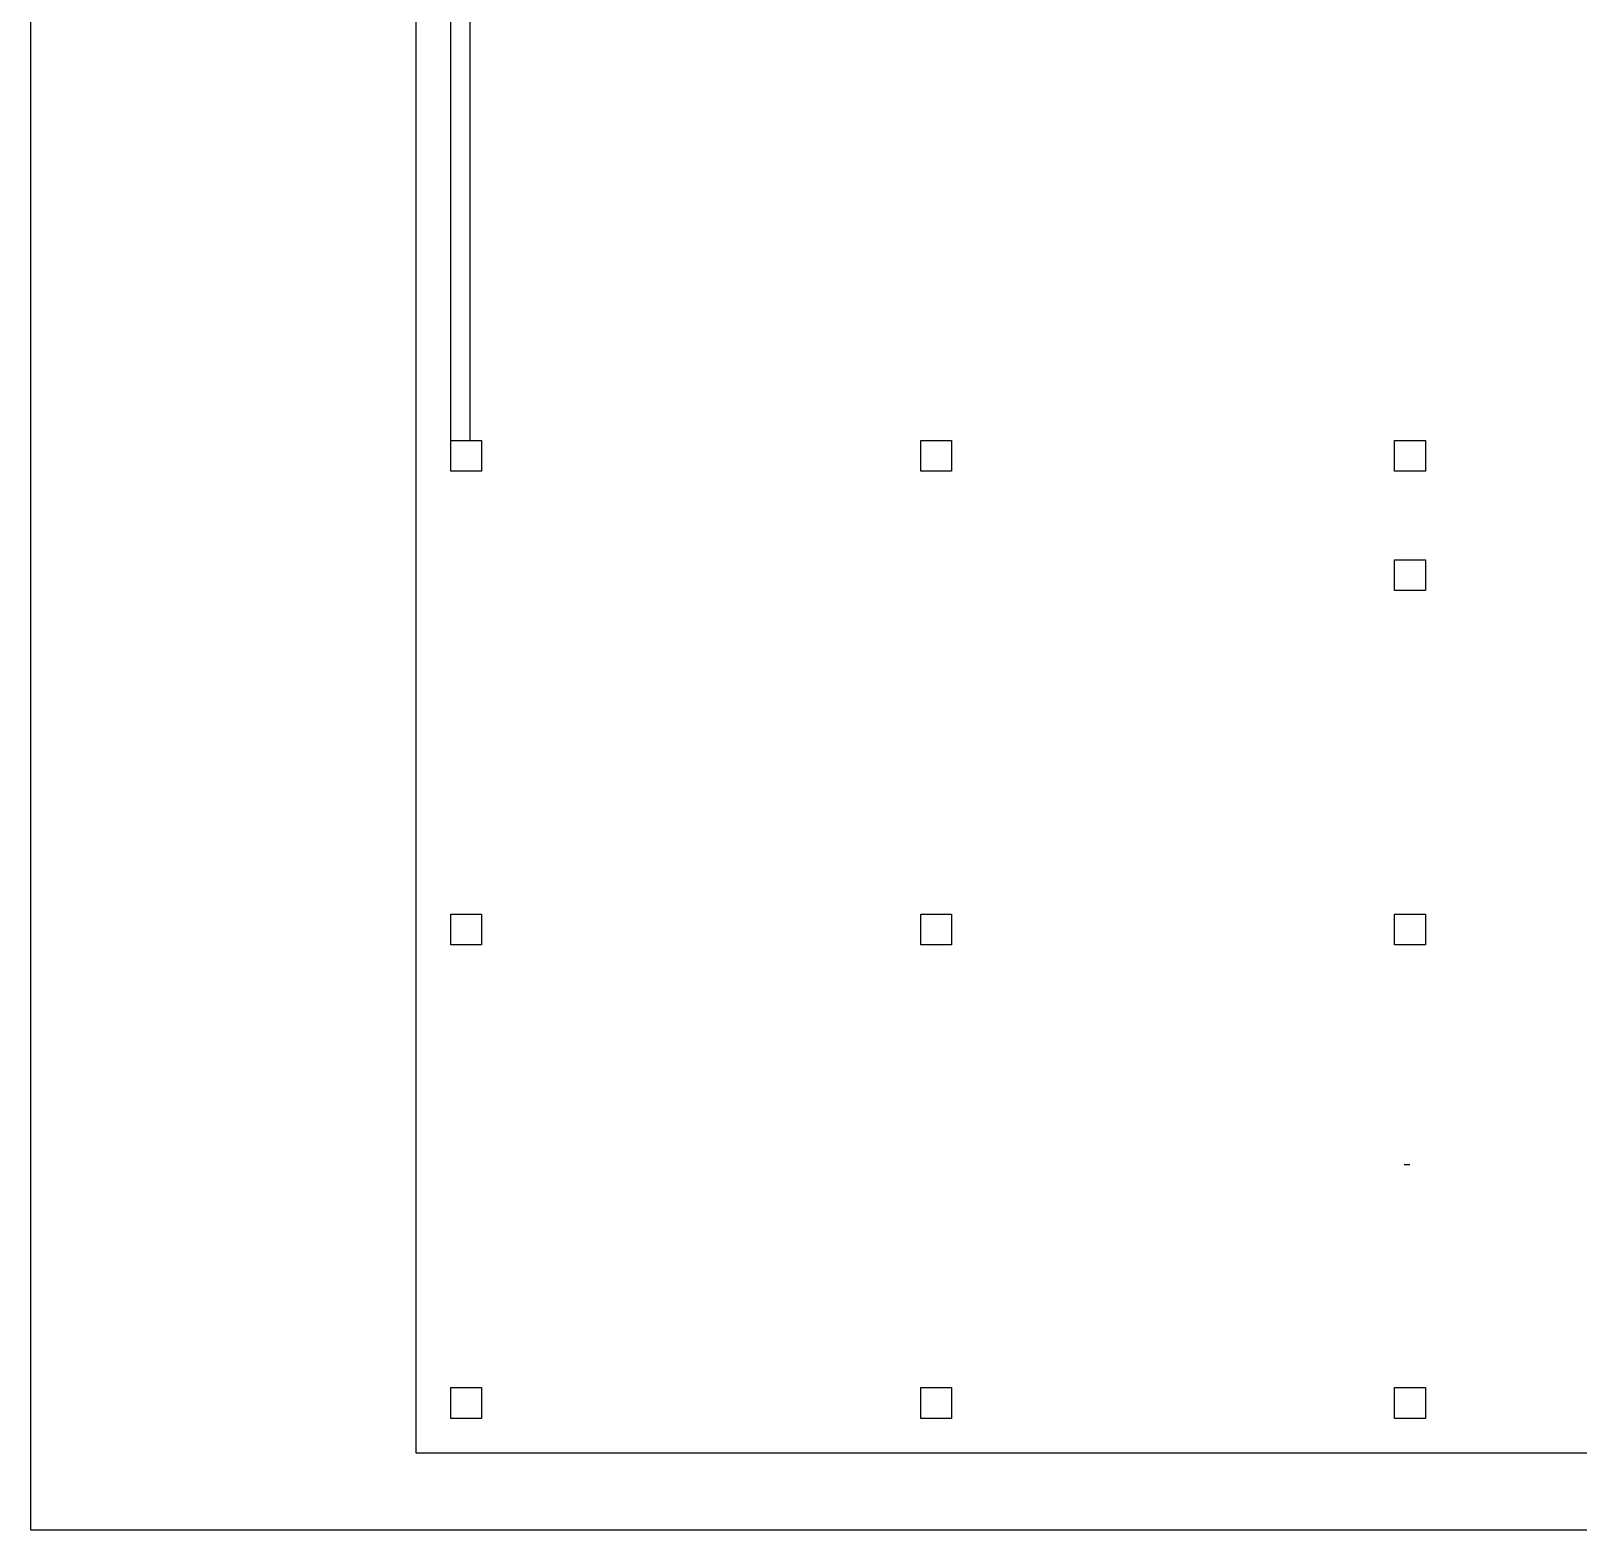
# Model space of a CAD drawing. Header units: inches. Extents: x 5716 to 15426, y 110 to 4440.
# Drawn here: x 11316 to 13324, y 110 to 2057 of the extents above; entities that cross this region are included whole.
import ezdxf

# ---------------------------------------------------------------- set-up
doc = ezdxf.new("R2010")
doc.units = ezdxf.units.IN
doc.layers.add('A4_GZ', color=7, linetype='Continuous')
doc.layers.add('A4_OP', color=7, linetype='Continuous')

msp = doc.modelspace()

# ---------------------------------------------------------------- linework, layer by layer
for p, q in [((11315.7, 110.2), (11315.7, 4440.2)), ((15425.6, 110.2), (11315.7, 110.2))]:
    msp.add_line(p, q)
at = {"layer": 'A4_GZ'}
msp.add_line((13105.7, 584.4), (13098.2, 584.4), dxfattribs=at)
at = {"layer": 'A4_OP'}
for points in [[(11815.7, 210.2), (11815.7, 4340.2)], [(11860.7, 1525.2), (11860.7, 4255.2)], [(11885.7, 1525.2), (11885.7, 2100.2)], [(11860.7, 1485.2), (11860.7, 1525.2)], [(11860.7, 1525.2), (11900.7, 1525.2)], [(11860.7, 1485.2), (11860.7, 1525.2)], [(11860.7, 1525.2), (11900.7, 1525.2)], [(11900.7, 1525.2), (11900.7, 1485.2)], [(11900.7, 1525.2), (11900.7, 1485.2)], [(12470.7, 1485.2), (12470.7, 1525.2)], [(12470.7, 1525.2), (12510.7, 1525.2)], [(12470.7, 1485.2), (12470.7, 1525.2)], [(12470.7, 1525.2), (12510.7, 1525.2)], [(12510.7, 1525.2), (12510.7, 1485.2)], [(12510.7, 1525.2), (12510.7, 1485.2)], [(13085.7, 1485.2), (13085.7, 1525.2)], [(13085.7, 1525.2), (13125.7, 1525.2)], [(13085.7, 1485.2), (13085.7, 1525.2)], [(13085.7, 1525.2), (13125.7, 1525.2)], [(13125.7, 1525.2), (13125.7, 1485.2)], [(13125.7, 1525.2), (13125.7, 1485.2)], [(11900.7, 1485.2), (11860.7, 1485.2)], [(11900.7, 1485.2), (11860.7, 1485.2)], [(12510.7, 1485.2), (12470.7, 1485.2)], [(12510.7, 1485.2), (12470.7, 1485.2)], [(13125.7, 1485.2), (13085.7, 1485.2)], [(13125.7, 1485.2), (13085.7, 1485.2)], [(13085.7, 1330.2), (13085.7, 1370.2)], [(13085.7, 1370.2), (13125.7, 1370.2)], [(13085.7, 1330.2), (13085.7, 1370.2)], [(13085.7, 1370.2), (13125.7, 1370.2)], [(13125.7, 1370.2), (13125.7, 1330.2)], [(13125.7, 1370.2), (13125.7, 1330.2)], [(13125.7, 1330.2), (13085.7, 1330.2)], [(13125.7, 1330.2), (13085.7, 1330.2)], [(11860.7, 870.2), (11860.7, 910.2)], [(11860.7, 910.2), (11900.7, 910.2)], [(11860.7, 870.2), (11860.7, 910.2)], [(11860.7, 910.2), (11900.7, 910.2)], [(11900.7, 910.2), (11900.7, 870.2)], [(11900.7, 910.2), (11900.7, 870.2)], [(12470.7, 870.2), (12470.7, 910.2)], [(12470.7, 910.2), (12510.7, 910.2)], [(12470.7, 870.2), (12470.7, 910.2)], [(12470.7, 910.2), (12510.7, 910.2)], [(12510.7, 910.2), (12510.7, 870.2)], [(12510.7, 910.2), (12510.7, 870.2)], [(13085.7, 870.2), (13085.7, 910.2)], [(13085.7, 910.2), (13125.7, 910.2)], [(13085.7, 870.2), (13085.7, 910.2)], [(13085.7, 910.2), (13125.7, 910.2)], [(13125.7, 910.2), (13125.7, 870.2)], [(13125.7, 910.2), (13125.7, 870.2)], [(11900.7, 870.2), (11860.7, 870.2)], [(11900.7, 870.2), (11860.7, 870.2)], [(12510.7, 870.2), (12470.7, 870.2)], [(12510.7, 870.2), (12470.7, 870.2)], [(13125.7, 870.2), (13085.7, 870.2)], [(13125.7, 870.2), (13085.7, 870.2)], [(11860.7, 255.2), (11860.7, 295.2)], [(11860.7, 295.2), (11900.7, 295.2)], [(11860.7, 255.2), (11860.7, 295.2)], [(11860.7, 295.2), (11900.7, 295.2)], [(11900.7, 295.2), (11900.7, 255.2)], [(11900.7, 295.2), (11900.7, 255.2)], [(12470.7, 255.2), (12470.7, 295.2)], [(12470.7, 295.2), (12510.7, 295.2)], [(12470.7, 255.2), (12470.7, 295.2)], [(12470.7, 295.2), (12510.7, 295.2)], [(12510.7, 295.2), (12510.7, 255.2)], [(12510.7, 295.2), (12510.7, 255.2)], [(13085.7, 255.2), (13085.7, 295.2)], [(13085.7, 295.2), (13125.7, 295.2)], [(13085.7, 255.2), (13085.7, 295.2)], [(13085.7, 295.2), (13125.7, 295.2)], [(13125.7, 295.2), (13125.7, 255.2)], [(13125.7, 295.2), (13125.7, 255.2)], [(11900.7, 255.2), (11860.7, 255.2)], [(11900.7, 255.2), (11860.7, 255.2)], [(12510.7, 255.2), (12470.7, 255.2)], [(12510.7, 255.2), (12470.7, 255.2)], [(13125.7, 255.2), (13085.7, 255.2)], [(13125.7, 255.2), (13085.7, 255.2)], [(15105.7, 210.2), (11815.7, 210.2)]]:
    msp.add_lwpolyline(points, dxfattribs=at)

doc.saveas('drawing.dxf')
